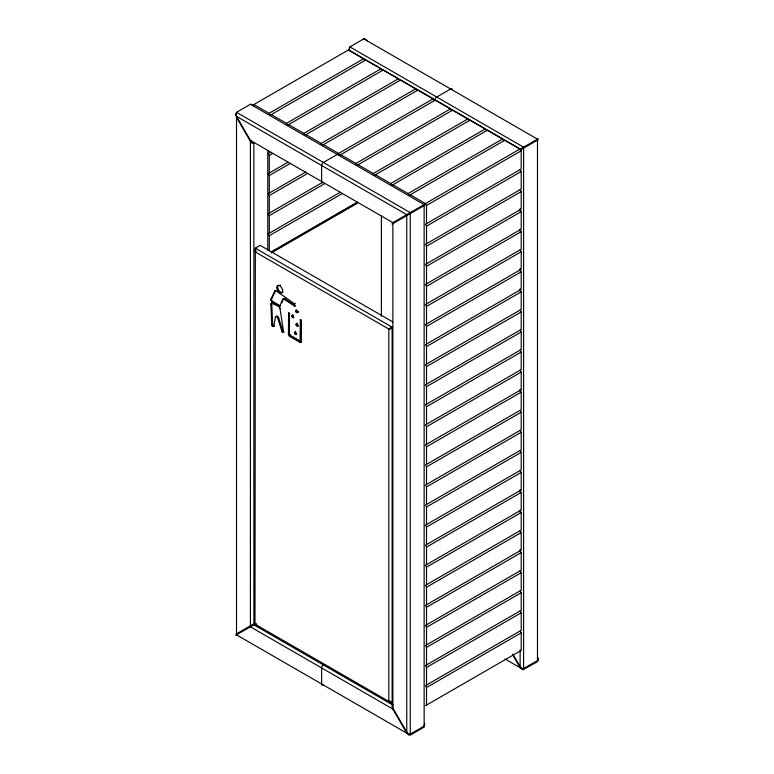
<?xml version="1.0" encoding="UTF-8"?>
<svg xmlns="http://www.w3.org/2000/svg" width="774" height="774" viewBox="0 0 774 774"><rect width="100%" height="100%" fill="white"/><g stroke="black" fill="none" stroke-linecap="round" stroke-linejoin="round"><path stroke-width="1.16" d="M280.053 305.788L282.723 299.257A1.761 1.016 60 0 1 283.952 299.17L294.846 306.223L294.565 303.814L276.134 290.869A1.761 1.016 60 0 0 274.857 290.985L270.803 299.344A1.761 1.016 60 0 0 271.945 302.005L278.911 306.011A1.761 1.016 60 0 0 280.053 305.788L280.488 305.537M272.642 302.982L272.061 303.321A1.761 1.016 60 0 0 270.881 304.066L271.78 325.254L272.583 326.396A1.761 1.016 60 0 0 273.812 325.931L275.409 317.117L276.279 316.624A1.761 1.016 60 0 1 277.334 316.073A1.761 1.016 60 0 1 278.621 317.601L282.684 330.566A1.761 1.016 60 0 0 283.632 331.901M300.922 340.686L301.057 320.146M349.345 48.462L349.345 50.716M281.92 302.837L282.258 302.024M282.587 301.202L282.926 300.389M270.803 299.344L271.674 298.841L275.728 290.482M391.48 327.828L392.128 328.205L391.373 328.708L388.829 329.056L392.128 327.15L392.128 703.256L391.605 703.285L390.135 702.898L388.829 701.35L388.829 329.056L255.333 251.985L254.694 250.234L255.768 249.48M236.515 113.323L235.799 114.91L236.515 117.338L250.408 141.4L252.15 143.238L253.882 143.413L253.882 623.815M253.891 106.309L252.15 104.471L250.418 104.296L236.525 112.327L235.799 113.913L236.525 116.332L250.418 140.404L253.127 142.571M367.244 40.867L365.502 39.029L363.77 38.855L349.867 46.885L349.355 49.72L349.867 50.891L377.228 66.69M392.873 704.05L392.147 705.646L392.873 708.065L406.766 732.136L408.508 733.975L410.239 734.139L424.142 726.118L424.655 723.284M512.862 654.136L520.118 666.695L522.827 668.862L537.485 660.677L538.201 659.09L537.485 656.662M391.267 327.702L388.829 329.056M255.043 623.322L255.043 624.173L389.187 701.621L392.128 702.202L391.48 701.824M252.798 105.167L348.561 49.884L363.761 58.66L364.844 60.536M253.882 104.538L269.081 113.314L363.761 58.66M271.258 114.571L286.457 123.347L381.127 68.692L382.221 70.569M270.3 152.372L268.22 153.581L269.304 155.458L269.304 173.008M288.625 124.604L303.824 133.38L398.504 78.716L399.587 80.602M269.304 155.458L272.419 153.658M288.025 162.201L268.22 173.637L269.304 175.514L269.304 193.065M306.001 134.628L321.2 143.403L415.87 88.749L416.963 90.626M269.304 175.514L290.115 163.507M305.72 172.041L268.22 193.694L269.304 195.57L269.304 213.131M323.368 144.661L338.567 153.436L433.247 98.772L434.33 100.659M269.304 195.57L306.756 173.947M322.361 182.49L268.22 213.75L269.304 215.636L269.304 233.187M340.744 154.694L355.943 163.469L450.613 108.805L451.706 110.682M269.304 215.636L324.441 183.796M340.047 192.339L268.22 233.816L269.304 235.693L269.304 250.902M358.11 164.717L373.31 173.492L467.989 118.838L469.073 120.715L470.157 120.086L485.356 128.861L486.449 130.748M269.304 235.693L342.127 193.645M470.157 120.086L374.403 175.379L373.31 173.492M256.204 623.776L254.994 624.87L255.333 251.985L256.204 251.482M271.597 251.773L357.327 202.275M271.384 252.043L356.698 202.788M375.487 174.75L390.686 183.525L485.356 128.861M271.239 252.982L357.482 203.194M392.853 184.773L408.053 193.548L502.732 138.894L503.816 140.771M410.23 194.806L425.429 203.581L520.099 148.918L521.192 150.804L521.192 168.993L425.429 224.286L426.522 226.172L426.522 243.723M538.201 138.74L519.248 149.672M392.147 223.057L424.849 204.181M274.857 290.985L275.438 290.647M408.053 214.253L410.133 213.053M392.147 224.063L424.858 205.187M520.873 149.75L538.201 139.746M426.513 223.657L426.513 205.458L521.192 150.804M271.945 302.005L272.816 301.502L279.772 305.517A1.761 1.016 60 0 0 280.614 305.624M270.881 304.143L271.751 303.572A1.761 1.016 60 0 1 271.838 303.098M282.723 299.257L283.584 298.754A1.761 1.016 60 0 1 284.822 298.677L295.339 305.865M283.952 299.17L284.822 298.677M278.911 306.011L279.772 305.517M272.061 303.321L279.027 306.61M275.409 317.117A1.761 1.016 60 0 1 276.463 316.576A1.761 1.016 60 0 1 277.75 318.104L281.813 331.069A1.761 1.016 60 0 0 282.936 332.52L283.671 332.085L280.024 308.681L280.604 308.342M426.522 226.172L521.202 171.509L520.118 169.632M294.459 303.727L295.329 303.224M294.236 306.252L295.107 305.749M277.75 318.104L278.621 317.601M301.521 342.011A1.761 1.016 60 0 1 300.844 341.856L299.973 342.36L289.669 336.409A1.761 1.016 60 0 1 288.431 334.252L288.605 312.88M288.431 312.977L289.805 313.373M271.78 325.254L272.651 324.751L271.751 303.572M272.409 326.289L273.454 325.893A1.761 1.016 60 0 0 274.402 325.931M272.583 326.396L273.454 325.893M273.812 325.931L274.383 325.593M297.651 312.086L298.522 311.583M291.74 315.956L292.611 315.453M426.522 263.779L426.522 246.229L521.202 191.565L520.118 189.688M289.466 313.576L289.476 334.949L300.051 341.189L300.36 319.662M281.813 331.069L282.684 330.566M300.186 319.768L301.396 320.262M296.055 324.47L296.926 323.967M282.936 332.52L283.845 331.988M283.061 332.588L283.642 332.259M288.431 334.252L289.302 333.749L289.302 313.364M289.669 335.219L290.54 334.716M294.449 332.704L295.32 332.201M289.669 336.409L290.54 335.906L300.844 341.856M426.522 283.835L426.522 266.285L521.202 211.631L520.118 209.744M299.973 341.16L301.057 340.541M299.973 342.36A1.761 1.016 60 0 0 301.221 341.634L301.512 341.469M426.522 303.901L426.522 286.351L521.202 231.687L520.118 229.81M426.522 323.958L426.522 306.407L521.202 251.743L520.118 249.867M426.522 344.014L426.522 326.464L521.202 271.809L520.118 269.923M426.522 364.08L426.522 346.52L521.202 291.866L520.118 289.979M426.522 384.136L426.522 366.586L521.202 311.922L520.118 310.045M426.522 404.192L426.522 386.642L521.202 331.978L520.118 330.101M426.522 424.249L426.522 406.698L521.202 352.044L520.118 350.158M426.522 444.315L426.522 426.755L521.202 372.101L520.118 370.224M521.202 372.101L521.202 389.651L425.439 444.934L426.522 446.821L426.522 464.371M521.202 389.651L520.118 390.28L521.202 392.157L521.202 409.707L425.439 465L426.522 466.877L426.522 484.427M426.522 446.821L521.202 392.157M426.522 466.877L521.202 412.213L520.118 410.336M426.522 504.484L426.522 486.933L521.202 432.279L520.118 430.392M426.522 524.549L426.522 506.999L521.202 452.335L520.118 450.458M254.743 623.322L235.993 634.138M235.799 635.261L255.875 623.67M426.522 544.606L426.522 527.055L521.202 472.392L520.118 470.515M426.522 564.662L426.522 547.112L521.202 492.458L520.118 490.571M426.522 584.718L426.522 567.168L521.202 512.514L520.118 510.627M426.522 604.784L426.522 587.234L521.202 532.57L520.118 530.693M426.522 624.841L426.522 607.29L521.202 552.626L520.118 550.749M426.522 644.897L426.522 627.346L521.202 572.692L520.118 570.806M426.522 664.963L426.522 647.403L521.202 592.749L520.118 590.862M426.522 685.019L426.522 667.469L521.202 612.805L520.118 610.928M388.829 701.35L389.699 700.847M426.522 705.075L426.522 687.525L521.202 632.861L520.118 630.984M425.439 705.704L521.202 650.412L521.202 632.861M389.699 328.553L392.128 328.157M392.128 702.25L390.454 701.631M272.932 302.818L273.764 303.253M274.606 303.679L275.438 304.114M276.27 304.55L277.943 305.411M278.775 305.846L279.608 306.281M363.77 38.855L537.475 139.156M349.867 46.885L523.582 147.176M381.127 68.692L365.928 59.908L270.174 115.2L269.081 113.314M398.504 78.716L383.304 69.941L287.541 125.224L286.457 123.347M415.87 88.749L400.671 79.974L304.917 135.257L303.824 133.38M433.247 98.772L418.047 89.997L322.284 145.289L321.2 143.403M450.613 108.805L435.414 100.03L339.66 155.313L338.567 153.436M467.989 118.838L452.79 110.063L357.027 165.346L355.943 163.469M502.732 138.894L487.533 130.119L391.77 185.402L390.686 183.525M520.099 148.918L504.9 140.142L409.146 195.435L408.053 193.548M378.244 67.27L476.532 124.024M477.548 124.604L505.925 140.994M506.931 141.574L520.109 149.179M250.418 104.296L424.133 204.588M236.525 112.327L410.23 212.618M236.525 116.332L406.756 214.621M250.418 140.404L392.863 222.641M392.815 321.936L260.199 245.368L255.333 248.173L255.333 251.985M392.128 327.15L255.333 248.173L255.449 249.654M504.967 658.955L520.476 667.914M253.891 624.821L392.863 705.056L392.147 706.643L392.863 709.061L406.756 733.133L408.498 734.971L410.23 735.145L424.133 727.115L424.645 724.28M250.418 626.824L392.863 709.061M236.525 634.844L406.756 733.133M273.27 325.796L272.651 324.751M425.429 203.581L426.513 205.458M426.522 246.229L425.439 244.352L521.202 189.059L521.202 171.509M426.522 266.285L425.439 264.408L521.202 209.125L521.202 191.565M426.522 286.351L425.439 284.464L521.202 229.181L521.202 211.631M426.522 306.407L425.439 304.521L521.202 249.238L521.202 231.687M426.522 326.464L425.439 324.587L521.202 269.294L521.202 251.743M426.522 346.52L425.439 344.643L521.202 289.36L521.202 271.809M426.522 366.586L425.439 364.699L521.202 309.416L521.202 291.866M426.522 386.642L425.439 384.765L521.202 329.472L521.202 311.922M426.522 406.698L425.439 404.821L521.202 349.529L521.202 331.978M426.522 426.755L425.439 424.878L521.202 369.595L521.202 352.044M426.522 486.933L425.439 485.056L521.202 429.773L521.202 412.213M512.862 655.133L520.109 667.691L522.818 669.858L537.475 661.673L538.201 660.087L537.475 657.668M426.522 506.999L425.439 505.112L521.202 449.829L521.202 432.279M426.522 527.055L425.439 525.169L521.202 469.886L521.202 452.335M426.522 547.112L425.439 545.235L521.202 489.942L521.202 472.392M426.522 567.168L425.439 565.291L521.202 510.008L521.202 492.458M426.522 587.234L425.439 585.347L521.202 530.064L521.202 512.514M426.522 607.29L425.439 605.413L521.202 550.12L521.202 532.57M426.522 627.346L425.439 625.469L521.202 570.177L521.202 552.626M426.522 647.403L425.439 645.526L521.202 590.243L521.202 572.692M426.522 667.469L425.439 665.582L521.202 610.299L521.202 592.749M426.522 687.525L425.439 685.648L521.202 630.355L521.202 612.805M255.846 250.863L255.604 250.234M537.485 140.162L537.485 660.677M523.592 148.182L523.592 668.697M520.118 208.777L520.118 211.167M520.118 229.094L520.118 231.494M520.118 268.549L520.118 270.948M520.118 288.876L520.118 291.266M520.118 389.312L520.118 391.702M520.118 489.739L520.118 492.138M520.118 510.066L520.118 512.456M520.118 549.521L520.118 551.92M520.118 649.957L520.118 666.695M424.142 205.594L424.142 726.118M410.239 213.624L410.239 734.139M406.766 215.627L406.766 732.136M392.873 223.647L392.873 708.065M381.379 215.965L381.379 316.189M301.221 320.359L301.221 341.634M267.785 150.92L267.785 250.108M250.408 141.4L250.408 625.818M236.515 117.338L236.515 633.838M434.988 100.04A2.457 1.422 -60 0 1 436.729 97.031L450.623 89A2.457 1.422 -60 0 1 452.229 89.32M323.377 182.529A2.457 1.422 -60 0 1 321.636 181.522L321.636 165.481A2.457 1.422 -60 0 1 323.377 162.472L337.271 154.442A2.457 1.422 -60 0 1 339.012 155.448M323.377 685A2.457 1.422 -60 0 1 321.636 683.993L321.636 667.943A2.457 1.422 -60 0 1 323.377 664.934M278.737 306.785A1.761 1.016 60 0 1 280.024 308.681M290.54 335.906A1.761 1.016 60 0 1 289.302 333.749M298.29 325.835A1.413 0.813 60 0 1 296.993 324.432A1.413 0.813 60 0 1 297.555 323.261M298.454 311.97A1.413 0.813 60 0 1 297.158 311.864A1.413 0.813 60 0 1 296.597 310.045M296.684 334.068A1.413 0.813 60 0 1 295.484 332.936A1.413 0.813 60 0 1 295.61 331.553M272.816 301.502A1.761 1.016 60 0 1 271.674 298.841M293.607 317.185A1.413 0.813 60 0 1 292.688 315.937A1.413 0.813 60 0 1 292.901 314.805M283.071 292.021A4.16 2.399 60 0 1 278.756 290.308A4.16 2.399 60 0 1 278.534 285.142M280.072 285.093A4.16 2.399 60 0 1 280.604 285.345M296.094 324.79A1.413 0.813 60 0 0 297.767 326.27A1.413 0.813 60 0 0 297.313 324.083A1.413 0.813 60 0 0 296.094 324.79M295.668 310.761A1.413 0.813 60 0 0 297.023 312.793A1.413 0.813 60 0 0 297.274 310.954A1.413 0.813 60 0 0 295.668 310.761M294.459 332.539A1.413 0.813 60 0 0 295.823 334.571A1.413 0.813 60 0 0 296.074 332.733A1.413 0.813 60 0 0 294.459 332.539M291.75 315.792A1.413 0.813 60 0 0 293.114 317.824A1.413 0.813 60 0 0 293.365 315.986A1.413 0.813 60 0 0 291.75 315.792M276.802 287.734A4.16 2.399 60 0 0 281.349 293.007A4.16 2.399 60 0 0 281.068 286.98A4.16 2.399 60 0 0 276.802 287.734"/></g></svg>
